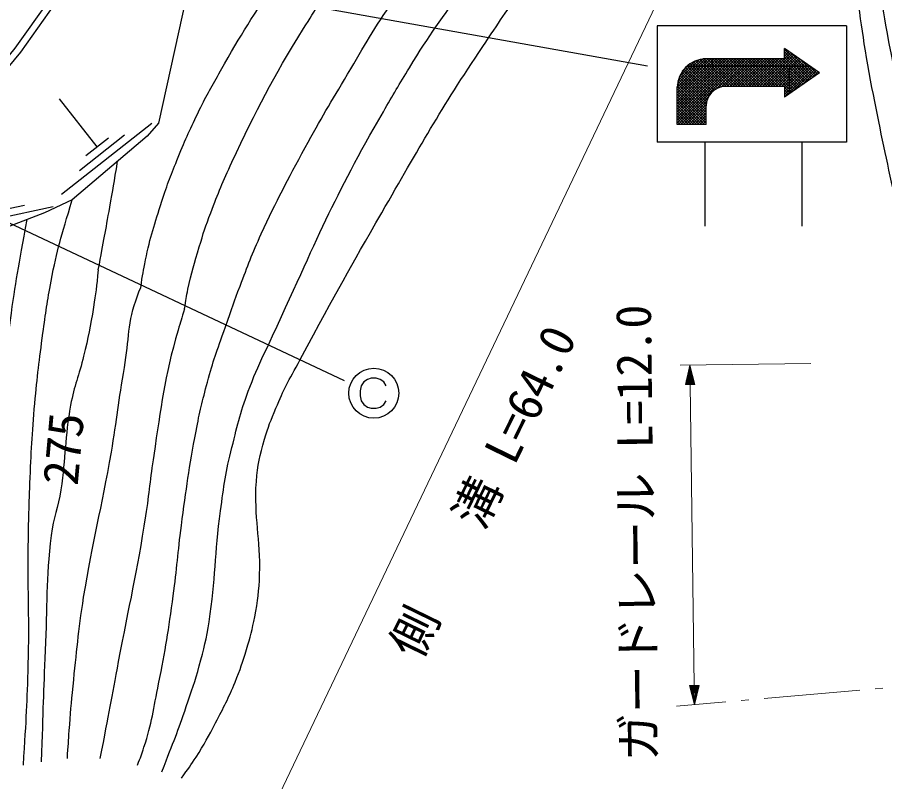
# Model space of a CAD drawing. Units: millimetres, scale not verified. Extents: x 40000 to 680000, y 20000 to 380000.
# Drawn here: x 231868 to 276947, y 242828 to 282538 of the extents above; entities that cross this region are included whole.
import ezdxf
from ezdxf.enums import TextEntityAlignment as Align

# ---------------------------------------------------------------- set-up
doc = ezdxf.new("R2010")
doc.units = ezdxf.units.MM
doc.header["$LTSCALE"] = 1000
doc.linetypes.add('CHAIN', pattern=[18.5, 12, -1.5, 3.5, -1.5])
for name, color, linetype, lineweight in [('M-BGD', 7, 'Continuous', 25), ('M-BGD-HTXT', 7, 'Continuous', 13), ('M-BMK', 2, 'CHAIN', 13), ('M-STR-HTXT', 7, 'Continuous', 13), ('M-STR-STRC', 7, 'Continuous', 25)]:
    doc.layers.add(name, color=color, linetype=linetype, lineweight=lineweight)
doc.styles.add('ＭＳ ゴシック', font='')
doc.styles.get('ＭＳ ゴシック').set_extended_font_data('MS Gothic')

msp = doc.modelspace()

# ---------------------------------------------------------------- linework, layer by layer
at = {"layer": 'M-BGD'}
for p, q in [((236019, 275803), (234053, 278306)), ((238857, 277021), (234164, 273334)), ((237438, 276412), (235092, 274569)), ((236606, 276264), (235433, 275342)), ((232238, 272764), (229409, 272162)), ((233733, 272687), (228074, 271483))]:
    msp.add_line(p, q, dxfattribs=at)
for points in [[(211877, 264375), (216422, 269449), (218184, 270137), (219533, 270754), (221596, 271768), (223439, 272809), (225607, 274442), (227485, 276101), (229114, 277792), (230792, 279761), (231763, 280939), (233515, 283407), (235144, 286353), (236083, 288519), (237091, 291375), (237508, 292877), (238130, 295799), (238239, 296849), (238320, 298828)], [(212140, 263808), (217025, 269247), (218375, 269731), (219736, 270355), (221768, 271456), (223635, 272510), (225832, 274165), (227732, 275843), (229379, 277552), (231066, 279532), (232047, 280722), (233818, 283216), (235465, 286195), (236416, 288389), (237432, 291268), (237855, 292792), (238483, 295743), (238594, 296813), (238798, 298833)], [(240395, 297533), (241919, 289913), (241919, 289405), (239210, 277044), (238617, 276366), (234722, 273064), (233283, 272387), (227102, 270016), (221345, 269847), (218601, 269835)]]:
    msp.add_lwpolyline(points, dxfattribs=at)
for points, knots in [([(275701, 291014), (275972, 288881), (276044, 288328), (276294, 286611), (276568, 284722), (276706, 283661), (277056, 281785), (277670, 278495), (278194, 276688), (278834, 273403), (279296, 271028), (279540, 269694), (279934, 267307), (280042, 266655), (280095, 266288), (280194, 265634), (280264, 265162), (280286, 265014), (280371, 264426)], [0, 0, 0, 0, 1, 1, 1, 2, 2, 2, 3, 3, 3, 4, 4, 4, 5, 5, 5, 6, 6, 6, 6]), ([(274346, 288728), (274789, 287084), (274896, 286620), (275193, 285256), (275664, 283094), (275715, 281843), (276124, 279668), (276918, 275455), (277513, 273125), (278326, 268916), (278504, 267992), (278633, 267478), (278749, 266545), (278844, 265787), (278865, 265523), (278918, 264598)], [0, 0, 0, 0, 1, 1, 1, 2, 2, 2, 3, 3, 3, 4, 4, 4, 5, 5, 5, 5]), ([(238278, 268492), (238377, 269177), (238419, 269372), (238532, 269932), (238777, 271143), (239010, 271801), (239379, 272980), (239664, 273888), (239869, 274383), (240226, 275266), (240619, 276240), (240870, 276774), (241326, 277721), (241719, 278534), (241987, 278965), (242427, 279753), (243563, 281789), (244016, 282427), (245560, 284833)], [0, 0, 0, 0, 1, 1, 1, 2, 2, 2, 3, 3, 3, 4, 4, 4, 5, 5, 5, 6, 6, 6, 6]), ([(240564, 267392), (240629, 267874), (240658, 268013), (240734, 268408), (240902, 269282), (241077, 269754), (241326, 270609), (241531, 271312), (241657, 271703), (241919, 272387), (242316, 273425), (242545, 274006), (243020, 275012), (244332, 277795), (245110, 279347), (246745, 281954), (247417, 283027), (247644, 283403), (248523, 284664)], [0, 0, 0, 0, 1, 1, 1, 2, 2, 2, 3, 3, 3, 4, 4, 4, 5, 5, 5, 6, 6, 6, 6]), ([(242681, 266460), (243035, 267484), (243132, 267755), (243443, 268577), (243847, 269645), (244067, 270248), (244544, 271286), (245364, 273074), (245898, 274041), (246830, 275774), (247644, 277287), (248154, 278106), (249031, 279584), (249926, 281091), (250401, 281955), (251402, 283394), (251727, 283861), (251832, 284021), (252248, 284579)], [0, 0, 0, 0, 1, 1, 1, 2, 2, 2, 3, 3, 3, 4, 4, 4, 5, 5, 5, 6, 6, 6, 6]), ([(244882, 265444), (247600, 271316), (248235, 273040), (250894, 277636), (251413, 278535), (251704, 279038), (252248, 279922), (253359, 281727), (253797, 282293), (255296, 284410)], [0, 0, 0, 0, 1, 1, 1, 2, 2, 2, 3, 3, 3, 3]), ([(246576, 264767), (248568, 268462), (249105, 269439), (250809, 272387), (252785, 275804), (253856, 277747), (256058, 281023), (256934, 282325), (257221, 282766), (258344, 284325)], [0, 0, 0, 0, 1, 1, 1, 2, 2, 2, 3, 3, 3, 3]), ([(236077, 269424), (236373, 271001), (236450, 271403), (236673, 272675), (236836, 273607), (236887, 273902), (237079, 275062)], [0, 0, 0, 0, 1, 1, 1, 2, 2, 2, 2]), ([(232182, 243685), (232343, 246203), (232382, 246882), (232436, 248934), (232498, 251248), (232411, 252546), (232436, 254861), (232451, 256217), (232468, 256977), (232521, 258332), (232585, 259955), (232630, 260864), (232775, 262481), (232903, 263907), (233008, 264703), (233198, 266122), (233341, 267183), (233421, 267779), (233622, 268831), (233941, 270509), (234139, 271081), (234722, 273064)], [0, 0, 0, 0, 1, 1, 1, 2, 2, 2, 3, 3, 3, 4, 4, 4, 5, 5, 5, 6, 6, 6, 7, 7, 7, 7]), ([(231082, 243685), (231016, 245458), (230999, 245906), (230938, 247330), (230869, 248949), (230786, 249854), (230743, 251474), (230687, 253590), (230717, 254777), (230743, 256893), (230757, 258051), (230773, 258700), (230828, 259856), (230892, 261214), (230944, 261975), (231082, 263328), (231220, 264687), (231319, 265446), (231505, 266799), (231787, 268855), (231923, 269526), (232378, 272040)], [0, 0, 0, 0, 1, 1, 1, 2, 2, 2, 3, 3, 3, 4, 4, 4, 5, 5, 5, 6, 6, 6, 7, 7, 7, 7]), ([(236077, 269424), (235976, 268492), (235942, 268234), (235823, 267476), (235666, 266477), (235552, 265920), (235315, 264936), (235075, 263938), (234818, 263407), (234638, 262396), (234334, 260692), (234382, 259706), (234130, 257994), (233992, 257057), (233733, 256563), (233622, 255623), (233348, 253301), (233418, 251981), (233318, 249645), (233221, 247384), (233199, 246664), (233114, 243854)], [0, 0, 0, 0, 1, 1, 1, 2, 2, 2, 3, 3, 3, 4, 4, 4, 5, 5, 5, 6, 6, 6, 7, 7, 7, 7]), ([(234468, 244024), (234512, 244732), (234525, 244913), (234566, 245483), (234632, 246383), (234666, 246888), (234761, 247785), (234955, 249593), (235034, 250610), (235315, 252406), (235778, 255366), (236250, 256987), (236754, 259941), (237047, 261656), (237133, 262630), (237432, 264344), (237685, 265801), (237589, 266685), (238109, 268069), (238172, 268236), (238188, 268303), (238278, 268492)], [0, 0, 0, 0, 1, 1, 1, 2, 2, 2, 3, 3, 3, 4, 4, 4, 5, 5, 5, 6, 6, 6, 7, 7, 7, 7]), ([(240564, 267392), (240387, 266878), (240352, 266723), (240226, 266291), (239496, 263801), (239341, 262337), (238956, 259772), (238772, 258551), (238719, 257859), (238532, 256639), (238077, 253667), (237672, 252027), (237115, 249073), (236744, 247100), (236628, 246484), (236162, 244024)], [0, 0, 0, 0, 1, 1, 1, 2, 2, 2, 3, 3, 3, 4, 4, 4, 5, 5, 5, 5]), ([(238109, 243685), (238285, 244116), (238323, 244250), (238448, 244616), (238872, 245870), (238945, 246621), (239210, 247918), (239572, 249692), (239726, 250697), (239972, 252490), (240166, 253909), (240209, 254712), (240395, 256131), (240647, 258056), (240797, 259134), (241157, 261042), (241346, 262043), (241482, 262599), (241750, 263582), (242060, 264722), (242202, 265105), (242681, 266460)], [0, 0, 0, 0, 1, 1, 1, 2, 2, 2, 3, 3, 3, 4, 4, 4, 5, 5, 5, 6, 6, 6, 7, 7, 7, 7]), ([(239379, 243346), (240014, 244962), (240197, 245394), (240649, 246733), (240927, 247555), (241097, 248012), (241326, 248850), (241568, 249732), (241695, 250232), (241834, 251136), (242179, 253370), (242128, 254652), (242427, 256893), (242600, 258192), (242699, 258924), (243020, 260195), (243332, 261433), (243491, 262137), (243951, 263328), (244276, 264170), (244406, 264470), (244882, 265444)], [0, 0, 0, 0, 1, 1, 1, 2, 2, 2, 3, 3, 3, 4, 4, 4, 5, 5, 5, 6, 6, 6, 7, 7, 7, 7]), ([(240395, 243008), (240771, 243520), (240872, 243670), (241157, 244108), (241593, 244779), (241800, 245179), (242173, 245886), (242600, 246698), (242840, 247155), (243189, 248003), (243456, 248651), (243580, 249025), (243782, 249696), (243977, 250349), (244075, 250720), (244205, 251390), (244370, 252239), (244432, 252726), (244459, 253591), (244518, 255476), (244166, 256535), (244290, 258417), (244347, 259291), (244475, 259776), (244713, 260618), (244895, 261263), (245052, 261607), (245306, 262227), (245726, 263254), (245935, 263592), (246576, 264767)], [0, 0, 0, 0, 1, 1, 1, 2, 2, 2, 3, 3, 3, 4, 4, 4, 5, 5, 5, 6, 6, 6, 7, 7, 7, 8, 8, 8, 9, 9, 9, 10, 10, 10, 10])]:
    msp.add_open_spline(points, degree=3, knots=knots, dxfattribs=at)
at = {"layer": 'M-BGD-HTXT'}
for p, q in [((275661, 247578), (270680, 247143)), ((276857, 247682), (276458, 247648)), ((269883, 247074), (269485, 247039)), ((268688, 246969), (266135, 246746))]:
    msp.add_line(p, q, dxfattribs=at)
at = {"layer": 'M-BMK'}
msp.add_arc((206405, 300146), 29449, 253.7129, 32.1597, dxfattribs=at)
at = {"layer": 'M-STR-HTXT'}
for p, q in [((236501, 223353), (268851, 291146)), ((273209, 279418), (271736, 280890)), ((271736, 280799), (271811, 280873)), ((270307, 278945), (272061, 280699)), ((270448, 278945), (272145, 280641)), ((270590, 278945), (272228, 280583)), ((270731, 278945), (272312, 280525)), ((270872, 278945), (272395, 280467)), ((271014, 278945), (272479, 280409)), ((271736, 280657), (271894, 280815)), ((271736, 280516), (271978, 280757)), ((273125, 279360), (271736, 280749)), ((273042, 279302), (271736, 280607)), ((272959, 279244), (271736, 280466)), ((273292, 279476), (272085, 280683)), ((266159, 277060), (269474, 280375)), ((266159, 277201), (269333, 280375)), ((266159, 277343), (269192, 280375)), ((266159, 277484), (269050, 280375)), ((266159, 277625), (268909, 280375)), ((266159, 277767), (268767, 280375)), ((266159, 277908), (268626, 280375)), ((266159, 278050), (268484, 280375)), ((266159, 278191), (268343, 280375)), ((266159, 278332), (268202, 280375)), ((266159, 278474), (268060, 280375)), ((266159, 278615), (267919, 280375)), ((266159, 278757), (267777, 280375)), ((266159, 278898), (267636, 280375)), ((266169, 279050), (267484, 280365)), ((266200, 279222), (267312, 280335)), ((266214, 276973), (269616, 280375)), ((266265, 279428), (267106, 280269)), ((266429, 279734), (266800, 280105)), ((267931, 278614), (266604, 279941)), ((268002, 278685), (266677, 280009)), ((268079, 278749), (266756, 280073)), ((268164, 278805), (266839, 280131)), ((268257, 278854), (266927, 280184)), ((268359, 278894), (267020, 280232)), ((268470, 278924), (267119, 280275)), ((268594, 278942), (267225, 280311)), ((268732, 278945), (267337, 280340)), ((268873, 278945), (267457, 280361)), ((269015, 278945), (267586, 280373)), ((269156, 278945), (267726, 280375)), ((269298, 278945), (267867, 280375)), ((269439, 278945), (268009, 280375)), ((269581, 278945), (268150, 280375)), ((268216, 278834), (269757, 280375)), ((269722, 278945), (268292, 280375)), ((269863, 278945), (268433, 280375)), ((268441, 278917), (269899, 280375)), ((270005, 278945), (268574, 280375)), ((268607, 278943), (270040, 280375)), ((270146, 278945), (268716, 280375)), ((268751, 278945), (270181, 280375)), ((270288, 278945), (268857, 280375)), ((268893, 278945), (270323, 280375)), ((270429, 278945), (268999, 280375)), ((269034, 278945), (270464, 280375)), ((270571, 278945), (269140, 280375)), ((269175, 278945), (270606, 280375)), ((270712, 278945), (269282, 280375)), ((269317, 278945), (270747, 280375)), ((270853, 278945), (269423, 280375)), ((269458, 278945), (270889, 280375)), ((270995, 278945), (269564, 280375)), ((269600, 278945), (271030, 280375)), ((271136, 278945), (269706, 280375)), ((269741, 278945), (271171, 280375)), ((271278, 278945), (269847, 280375)), ((269882, 278945), (271313, 280375)), ((271419, 278945), (269989, 280375)), ((270024, 278945), (271454, 280375)), ((271560, 278945), (270130, 280375)), ((270165, 278945), (271596, 280375)), ((271702, 278945), (270271, 280375)), ((272124, 278664), (270413, 280375)), ((272207, 278722), (270554, 280375)), ((272291, 278780), (270696, 280375)), ((272374, 278838), (270837, 280375)), ((272458, 278896), (270979, 280375)), ((272541, 278954), (271120, 280375)), ((271155, 278945), (272562, 280352)), ((272625, 279012), (271261, 280375)), ((271297, 278945), (272646, 280294)), ((272708, 279070), (271403, 280375)), ((271438, 278945), (272729, 280236)), ((272792, 279128), (271544, 280375)), ((271580, 278945), (272812, 280178)), ((272875, 279186), (271686, 280375)), ((271721, 278945), (272896, 280120)), ((271736, 278819), (272979, 280062)), ((271736, 278677), (273063, 280004)), ((271736, 278536), (273146, 279946)), ((273376, 279534), (272548, 280361)), ((273459, 279592), (273011, 280039)), ((267694, 278145), (266309, 279529)), ((267723, 278256), (266358, 279622)), ((267763, 278358), (266412, 279709)), ((267811, 278451), (266471, 279791)), ((267867, 278537), (266535, 279869)), ((271737, 278395), (273230, 279888)), ((272200, 278717), (273313, 279830)), ((272664, 279039), (273397, 279772)), ((273127, 279361), (273480, 279714)), ((273543, 279650), (273475, 279718)), ((267673, 277599), (266175, 279097)), ((267673, 277741), (266198, 279216)), ((267673, 277882), (266229, 279327)), ((267676, 278020), (266266, 279431)), ((267673, 277316), (266159, 278831)), ((267673, 277175), (266159, 278689)), ((267673, 277458), (266162, 278969)), ((272041, 278606), (271736, 278910)), ((271957, 278548), (271736, 278769)), ((271874, 278490), (271736, 278627)), ((267673, 277033), (266159, 278548)), ((267592, 276973), (266159, 278407)), ((267451, 276973), (266159, 278265)), ((266355, 276973), (267784, 278402)), ((266497, 276973), (267701, 278177)), ((271790, 278432), (271736, 278486)), ((267309, 276973), (266159, 278124)), ((267168, 276973), (266159, 277982)), ((267026, 276973), (266159, 277841)), ((266885, 276973), (266159, 277699)), ((266638, 276973), (267676, 278011)), ((266780, 276973), (267673, 277867)), ((266921, 276973), (267673, 277726)), ((266744, 276973), (266159, 277558)), ((266602, 276973), (266159, 277417)), ((266461, 276973), (266159, 277275)), ((267063, 276973), (267673, 277584)), ((267204, 276973), (267673, 277443)), ((267345, 276973), (267673, 277301)), ((266319, 276973), (266159, 277134)), ((266178, 276973), (266159, 276992)), ((267487, 276973), (267673, 277160)), ((267628, 276973), (267673, 277019)), ((273113, 264549), (266326, 264459)), ((266826, 264465), (266589, 263462)), ((266789, 263465), (266779, 264265)), ((266826, 264465), (267089, 263469)), ((266826, 264465), (266839, 263465)), ((266889, 263466), (266879, 264266)), ((266689, 263463), (266684, 263863)), ((266731, 264064), (266739, 263464)), ((266931, 264067), (266939, 263467)), ((266989, 263467), (266984, 263867)), ((266589, 263462), (267089, 263469)), ((266637, 263663), (266639, 263463)), ((267048, 247827), (266839, 263465)), ((267037, 263668), (267039, 263468)), ((267298, 247830), (266798, 247824)), ((267062, 246827), (266798, 247824)), ((266851, 247624), (266848, 247824)), ((266898, 247825), (266904, 247425)), ((266956, 247226), (266948, 247826)), ((266998, 247826), (267009, 247026)), ((267062, 246827), (267048, 247827)), ((267062, 246827), (267298, 247830)), ((267098, 247828), (267109, 247028)), ((267156, 247228), (267148, 247828)), ((267198, 247829), (267204, 247429)), ((267251, 247630), (267248, 247830))]:
    msp.add_line(p, q, dxfattribs=at)
at = {"layer": 'M-STR-STRC'}
for p, q in [((264620, 280000), (236095, 285097)), ((274964, 282104), (265118, 282104)), ((265118, 282104), (265118, 276047)), ((274964, 282104), (274964, 276047)), ((273558, 279660), (271736, 280925)), ((271736, 280375), (271736, 280925)), ((266667, 280000), (272000, 280000)), ((271736, 280375), (267504, 280375)), ((268000, 280000), (268000, 280375)), ((272000, 280000), (273068, 280000)), ((272000, 278578), (272000, 280000)), ((273558, 279660), (271736, 278395)), ((266159, 276973), (266159, 278948)), ((271736, 278945), (268673, 278945)), ((271736, 278945), (271736, 278395)), ((267673, 276973), (267673, 277945)), ((267673, 276973), (266159, 276973)), ((274964, 276047), (265118, 276047)), ((267606, 276047), (267606, 271691)), ((272645, 276047), (272645, 271691)), ((248870, 263647), (227066, 273910)), ((250068, 263723), (249873, 263593)), ((250263, 263788), (250068, 263723)), ((250523, 263788), (250263, 263788)), ((250718, 263723), (250523, 263788)), ((250913, 263593), (250718, 263723)), ((249743, 263398), (249678, 263138)), ((249873, 263593), (249743, 263398)), ((251043, 263398), (250913, 263593)), ((249678, 263138), (249678, 262878)), ((249678, 262878), (249743, 262618)), ((249743, 262618), (249873, 262423)), ((249873, 262423), (250068, 262293)), ((250718, 262293), (250913, 262423)), ((250913, 262423), (251043, 262618)), ((250068, 262293), (250263, 262228)), ((250263, 262228), (250523, 262228)), ((250523, 262228), (250718, 262293))]:
    msp.add_line(p, q, dxfattribs=at)
msp.add_circle((250393, 263008), 1300, dxfattribs=at)
for centre, radius in [((267659, 278875), 1500), ((268673, 277945), 1000)]:
    msp.add_arc(centre, radius, 90, 180, dxfattribs=at)

# ---------------------------------------------------------------- texts
at = {"layer": 'M-BGD', "style": 'ＭＳ ゴシック'}
msp.add_text('275', height=1833, rotation=84.781, dxfattribs=at).set_placement((235548, 258120), align=Align.BOTTOM_LEFT)
at = {"layer": 'M-STR-HTXT', "style": 'ＭＳ ゴシック'}
for s, rotation, p in [('ガードレール L=12.0', 90.726, (265495, 255767)), ('側\u3000\u3000溝 L=64.0', 63.996, (257373, 257257))]:
    msp.add_text(s, height=1833, rotation=rotation, dxfattribs=at).set_placement(p, align=Align.BOTTOM_CENTER)

doc.saveas('drawing.dxf')
